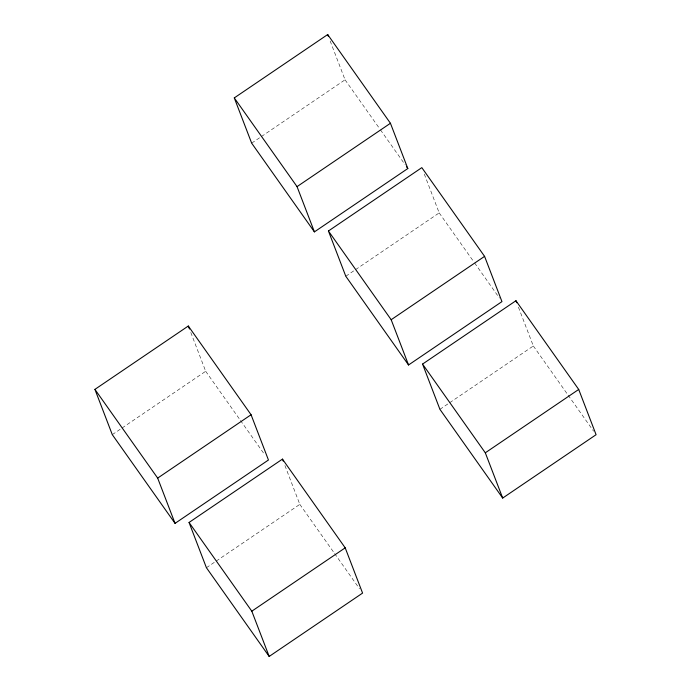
<?xml version="1.0" encoding="UTF-8"?>
<svg xmlns="http://www.w3.org/2000/svg" width="691" height="691" viewBox="0 0 691 691"><rect width="100%" height="100%" fill="white"/><g stroke="black" fill="none" stroke-linecap="round" stroke-linejoin="round"><path stroke-width="0.52" stroke-dasharray="3.46 2.59" d="M251.662 143.158L260.55 137.129M261.44 136.524L345.059 79.811L329.616 39.577M112.288 434.639L121.184 428.601M122.074 427.997L205.693 371.283L190.638 332.06M345.794 276.253L354.69 270.216M355.58 269.611L439.191 212.897L423.756 172.664M206.419 567.726L215.316 561.688M216.205 561.083L299.825 504.37L284.77 465.147M439.925 409.34L448.822 403.302M449.711 402.698L533.331 345.984L517.887 305.759M345.059 79.811L379.86 129.001M380.473 129.882L405.332 165.019M439.191 212.897L473.991 262.088M474.613 262.969L499.463 298.106M533.331 345.984L567.501 394.302M568.123 395.174L593.595 431.193M205.693 371.283L239.863 419.601M240.485 420.474L264.1 453.857M299.825 504.37L333.995 552.688M334.617 553.56L359.475 588.706"/><path stroke-width="1.04" d="M234.284 97.906L327.689 34.55L390.441 123.274L407.82 168.535L314.414 231.882L251.662 143.158L234.284 97.906L297.044 186.63L314.414 231.882M297.044 186.63L390.441 123.274M94.917 389.379L188.315 326.022L251.075 414.747L268.445 460.007L175.048 523.363L112.288 434.639L94.917 389.379L157.669 478.103L175.048 523.363M328.424 230.993L421.821 167.637L484.581 256.361L501.951 301.621L408.545 364.978L345.794 276.253L328.424 230.993L391.175 319.717L408.545 364.978M157.669 478.103L251.075 414.747M391.175 319.717L484.581 256.361M189.049 522.465L282.455 459.118L345.206 547.842L362.576 593.094L269.179 656.45L206.419 567.726L189.049 522.465L251.809 611.19L269.179 656.45M422.555 364.079L515.952 300.723L578.712 389.448L596.083 434.708L502.685 498.064L439.925 409.34L422.555 364.079L485.307 452.804L502.685 498.064M251.809 611.19L345.206 547.842M485.307 452.804L578.712 389.448M406.576 166.773L407.82 168.535M515.952 300.723L516.73 302.736M327.689 34.55L328.458 36.563M282.455 459.118L283.224 461.122M188.315 326.022L189.472 329.046"/></g></svg>
